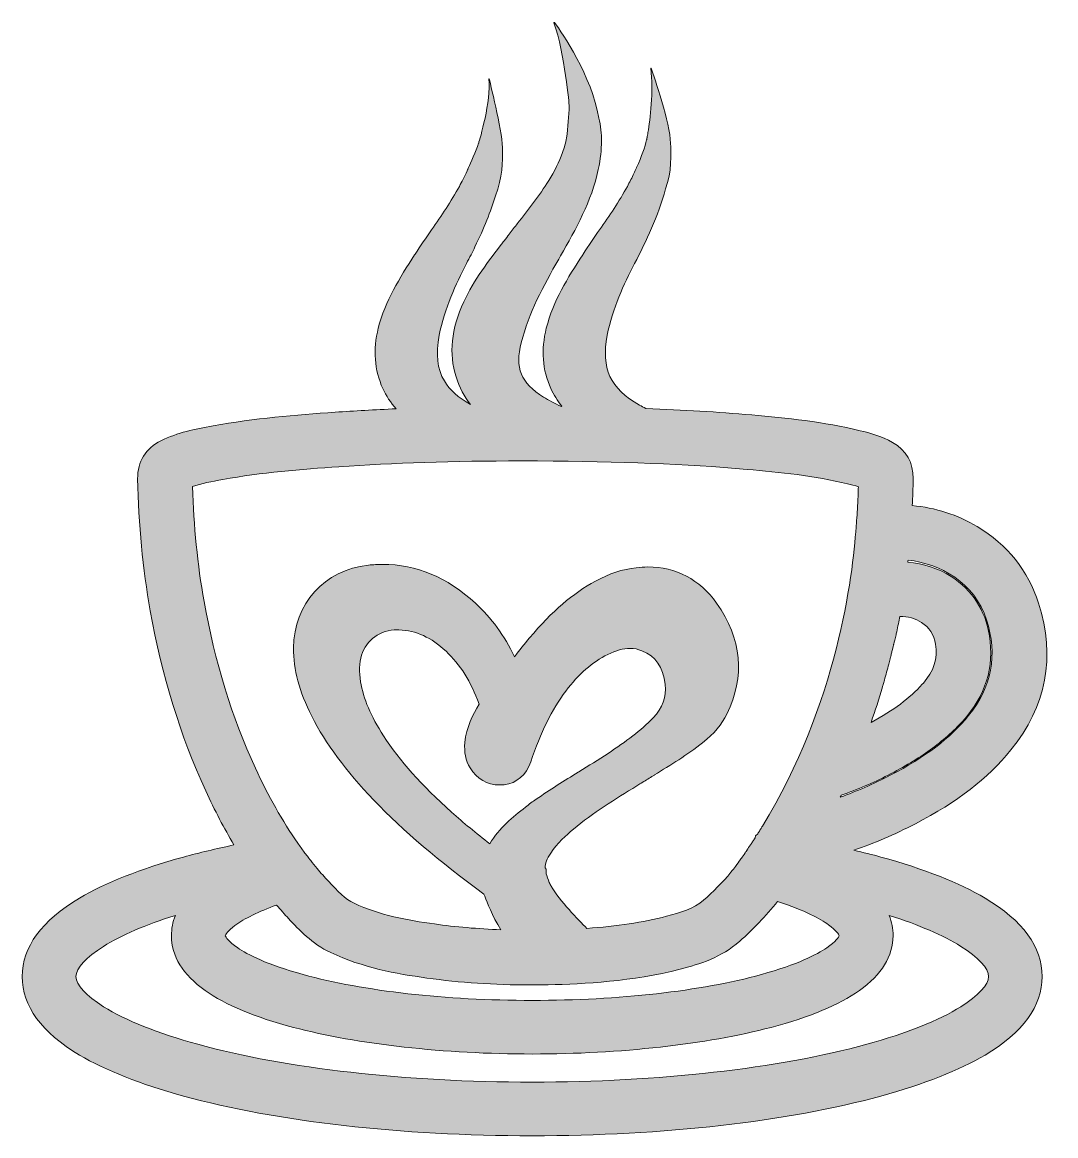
# Model space of a CAD drawing. Extents: x 59 to 1073, y -696 to 46.
# Drawn here: x 210.6 to 553.4, y -693.3 to -323.8 of the extents above; entities that cross this region are included whole.
import ezdxf

# ---------------------------------------------------------------- set-up
doc = ezdxf.new("R2010")
doc.units = 0
doc.header["$MEASUREMENT"] = 0
doc.layers.add('Layer 1', color=7, linetype='Continuous', lineweight=0)

msp = doc.modelspace()

# ---------------------------------------------------------------- hatches: boundary and pattern name
at = {"layer": 'Layer 1', "true_color": 0xd7bc98, "transparency": 33554687}
h = msp.add_hatch(color=9, dxfattribs=at)
h.dxf.hatch_style = 2
edge = h.paths.add_edge_path()
edge.add_spline(control_points=[(521.98, -650.45), (514.71, -655), (503.92, -659.3), (490.76, -662.91), (461.22, -671), (421.81, -675.46), (379.77, -675.46), (337.73, -675.46), (298.31, -671), (268.77, -662.91), (255.62, -659.3), (244.83, -655), (237.56, -650.45), (231.81, -646.85), (228.38, -643.1), (228.38, -640.43), (228.38, -637.76), (231.81, -634.02), (237.56, -630.42), (243.38, -626.77), (251.56, -623.25), (261.37, -620.14), (260.5, -622.31), (260.06, -624.56), (260.06, -626.88), (260.06, -633.67), (263.82, -639.79), (271.24, -645.06), (277.98, -649.85), (287.83, -653.97), (300.53, -657.32), (321.85, -662.92), (350.73, -666.14), (379.77, -666.14), (408.81, -666.14), (437.69, -662.92), (459.01, -657.32), (471.71, -653.97), (481.57, -649.85), (488.3, -645.06), (495.72, -639.79), (499.49, -633.67), (499.49, -626.88), (499.49, -624.56), (499.04, -622.31), (498.17, -620.14), (507.98, -623.25), (516.16, -626.78), (521.98, -630.42), (527.73, -634.02), (531.16, -637.76), (531.16, -640.43), (531.16, -643.11), (527.73, -646.85), (521.98, -650.45)], knot_values=[0, 0, 0, 0, 1, 1, 1, 2, 2, 2, 3, 3, 3, 4, 4, 4, 5, 5, 5, 6, 6, 6, 7, 7, 7, 8, 8, 8, 9, 9, 9, 10, 10, 10, 11, 11, 11, 12, 12, 12, 13, 13, 13, 14, 14, 14, 15, 15, 15, 16, 16, 16, 17, 17, 17, 18, 18, 18, 18], degree=3, periodic=0)
edge = h.paths.add_edge_path()
edge.add_spline(control_points=[(281.14, -623.5), (284.26, -621.18), (289.02, -618.85), (294.96, -616.73), (296.27, -618.28), (297.6, -619.78), (298.93, -621.21), (302.35, -624.91), (306.62, -629.51), (312.93, -632.49), (323.57, -637.5), (334.54, -639.5), (344.8, -640.93), (355.75, -642.45), (367.26, -643.23), (379.01, -643.23), (380.98, -643.23), (383.03, -643.21), (385.08, -643.16), (397.05, -642.89), (412.85, -642.06), (428.79, -637.99), (435.43, -636.29), (442.42, -634.18), (448.61, -628.71), (453.05, -624.76), (457.27, -620.35), (461.16, -615.58), (470.34, -618.51), (475.38, -621.35), (478.02, -623.24), (480.68, -625.15), (481.45, -626.46), (481.64, -626.88), (481.44, -627.33), (480.59, -628.79), (477.49, -630.9), (474.22, -633.12), (467.79, -636.47), (455.78, -639.76), (435.6, -645.29), (408.61, -648.34), (379.77, -648.34), (350.93, -648.34), (323.94, -645.29), (303.76, -639.76), (291.74, -636.47), (285.32, -633.12), (282.05, -630.9), (278.93, -628.77), (278.09, -627.3), (277.89, -626.87), (278.06, -626.49), (278.74, -625.29), (281.14, -623.5)], knot_values=[0, 0, 0, 0, 1, 1, 1, 2, 2, 2, 3, 3, 3, 4, 4, 4, 5, 5, 5, 6, 6, 6, 7, 7, 7, 8, 8, 8, 9, 9, 9, 10, 10, 10, 11, 11, 11, 12, 12, 12, 13, 13, 13, 14, 14, 14, 15, 15, 15, 16, 16, 16, 17, 17, 17, 18, 18, 18, 18], degree=3, periodic=0)
edge = h.paths.add_edge_path()
edge.add_spline(control_points=[(359.17, -571.19), (361.35, -574.85), (364.82, -576.87), (368.92, -576.87), (369.43, -576.87), (369.93, -576.84), (370.44, -576.78), (374.65, -576.28), (377.78, -573.58), (379.26, -569.17), (382.52, -559.43), (386.23, -551.97), (390.93, -545.7), (395.14, -540.09), (399.69, -536.12), (404.84, -533.57), (407.62, -532.2), (410.03, -531.54), (412.22, -531.54), (413.57, -531.54), (414.85, -531.79), (416.13, -532.31), (420.76, -534.18), (423.21, -537.75), (423.85, -543.52), (424.3, -547.59), (422.96, -551.3), (419.87, -554.56), (415.76, -558.89), (410.91, -562.42), (404.91, -566.37), (401.72, -568.46), (398.41, -570.51), (395.2, -572.5), (395.2, -572.5), (395.02, -572.61), (395.02, -572.61), (390.41, -575.46), (385.65, -578.41), (381.08, -581.61), (380, -582.36), (378.73, -583.25), (377.49, -584.23), (373.4, -587.46), (368.82, -591.08), (365.7, -596.38), (361.12, -592.86), (356.96, -589.41), (353.03, -585.89), (342.99, -576.91), (335.81, -568.85), (330.43, -560.53), (326.2, -554.01), (323.78, -548.3), (322.81, -542.59), (322.25, -539.31), (322.37, -536.43), (323.17, -533.79), (324.73, -528.68), (329.36, -525.38), (334.98, -525.38), (335.18, -525.38), (335.38, -525.38), (335.56, -525.39), (341.18, -525.6), (346.28, -527.92), (351.16, -532.48), (355.83, -536.85), (359.43, -542.59), (362.14, -550.02), (360.02, -553.51), (357.91, -557.71), (357.42, -562.76), (357.12, -565.96), (357.69, -568.72), (359.17, -571.19)], knot_values=[0, 0, 0, 0, 1, 1, 1, 2, 2, 2, 3, 3, 3, 4, 4, 4, 5, 5, 5, 6, 6, 6, 7, 7, 7, 8, 8, 8, 9, 9, 9, 10, 10, 10, 11, 11, 11, 12, 12, 12, 13, 13, 13, 14, 14, 14, 15, 15, 15, 16, 16, 16, 17, 17, 17, 18, 18, 18, 19, 19, 19, 20, 20, 20, 21, 21, 21, 22, 22, 22, 23, 23, 23, 24, 24, 24, 25, 25, 25, 25], degree=3, periodic=0)
edge = h.paths.add_edge_path()
edge.add_spline(control_points=[(270.89, -515.93), (268.72, -503.72), (267.42, -490.93), (267.05, -477.88), (270.05, -476.82), (273.41, -476.17), (277.11, -475.5), (289.91, -473.2), (303.17, -472.14), (315.65, -471.26), (333.41, -469.99), (353.72, -469.34), (376.01, -469.34), (377.82, -469.34), (379.63, -469.34), (381.46, -469.35), (409.65, -469.53), (430.46, -470.36), (451.03, -472.13), (461.9, -473.07), (473.46, -474.3), (484.37, -476.92), (485.56, -477.21), (486.8, -477.51), (487.96, -477.91), (487.91, -479.71), (487.84, -481.46), (487.76, -483.23), (487.62, -486.09), (487.45, -488.59), (487.25, -490.85), (487.25, -490.85), (487.24, -490.97), (487.24, -490.97), (487.23, -491.06), (487.22, -491.16), (487.21, -491.28), (486.13, -507.61), (480.93, -549.95), (456.13, -590.56), (456.13, -590.56), (455.97, -590.74), (455.97, -590.74), (455.97, -590.74), (455.71, -591.23), (455.71, -591.23), (455.71, -591.23), (455.67, -591.29), (455.67, -591.29), (455.67, -591.29), (455.58, -591.45), (455.58, -591.45), (455.58, -591.45), (455.51, -591.56), (455.51, -591.56), (455.51, -591.56), (455.4, -591.73), (455.4, -591.73), (455.33, -591.84), (455.25, -591.98), (455.14, -592.15), (455.14, -592.15), (454.74, -592.77), (454.56, -593.06), (454.56, -593.06), (453.88, -593.79), (453.88, -593.79), (453.88, -593.79), (453.68, -594.44), (453.68, -594.44), (453.43, -594.84), (453.2, -595.2), (452.96, -595.56), (452.96, -595.56), (452.87, -595.7), (452.87, -595.7), (452.85, -595.72), (452.84, -595.75), (452.82, -595.77), (452.82, -595.77), (452.66, -596.02), (452.66, -596.02), (452.66, -596.02), (452.28, -596.58), (452.19, -596.72), (452.19, -596.72), (451.57, -597.65), (451.57, -597.65), (451.57, -597.65), (451.32, -598.03), (451.32, -598.03), (451.32, -598.03), (451.27, -598.08), (451.27, -598.08), (451.27, -598.08), (451.11, -598.33), (451.11, -598.33), (451.06, -598.41), (451, -598.49), (450.94, -598.58), (450.94, -598.58), (450.72, -598.91), (450.72, -598.91), (450.72, -598.91), (450.68, -598.98), (450.68, -598.98), (450.27, -599.57), (449.84, -600.19), (449.39, -600.83), (449.23, -601.06), (449.07, -601.29), (448.89, -601.53), (448.89, -601.53), (448.87, -601.57), (448.87, -601.57), (448.34, -602.33), (447.78, -603.11), (447.19, -603.89), (446.77, -604.47), (446.29, -605.09), (445.7, -605.84), (442.83, -609.21), (439.76, -612.33), (436.58, -615.14), (433.45, -617.93), (428.8, -619.29), (424.31, -620.44), (416.48, -622.44), (407.83, -623.76), (397.9, -624.46), (394.96, -621.57), (389.02, -615.45), (386.01, -610.39), (386.01, -610.39), (385.91, -610.23), (385.91, -610.23), (385.91, -610.23), (385.89, -610.19), (385.89, -610.19), (385.85, -610.13), (385.82, -610.07), (385.78, -610.01), (385.78, -610.01), (385.71, -609.88), (385.71, -609.88), (385.63, -609.71), (385.53, -609.5), (385.43, -609.26), (385, -608.23), (384.61, -607), (384.42, -606.33), (384.42, -606.33), (384.42, -604.75), (384.42, -604.75), (384.42, -604.75), (384.06, -604.41), (384.06, -604.41), (384.05, -602.94), (384.64, -601.34), (385.89, -599.45), (388.04, -596.2), (391.05, -593.51), (393.43, -591.53), (399.88, -586.16), (407.28, -581.59), (414.43, -577.17), (414.43, -577.17), (414.47, -577.14), (414.47, -577.14), (414.93, -576.85), (415.4, -576.56), (415.87, -576.28), (415.87, -576.28), (416.79, -575.71), (416.79, -575.71), (417.94, -574.99), (419.14, -574.26), (420.28, -573.56), (420.28, -573.56), (420.34, -573.52), (420.34, -573.52), (425.67, -570.26), (431.17, -566.88), (436.3, -562.83), (440.11, -559.82), (442.66, -556.8), (444.35, -553.32), (450.44, -540.74), (449.29, -528.38), (440.94, -516.57), (435.37, -508.69), (427.48, -504.53), (418.12, -504.53), (416.85, -504.53), (415.54, -504.61), (414.24, -504.76), (409.75, -505.28), (405.34, -506.74), (400.77, -509.22), (393.19, -513.32), (386.42, -519.14), (378.84, -528.08), (377.18, -530.03), (375.54, -532.09), (373.88, -534.33), (370.52, -527.29), (366.26, -521.46), (360.92, -516.58), (351.44, -507.89), (341.37, -503.67), (330.14, -503.67), (328.57, -503.67), (326.97, -503.76), (325.39, -503.93), (310.85, -505.49), (300.64, -516.77), (300.57, -531.36), (300.53, -538.64), (302.45, -545.85), (306.62, -554.05), (311.27, -563.21), (317.81, -572.06), (327.21, -581.88), (337.14, -592.25), (348.75, -602.16), (363.74, -613.05), (363.86, -613.38), (363.99, -613.72), (364.13, -614.04), (364.69, -615.62), (366.46, -620.25), (369.35, -624.92), (361.81, -624.62), (354.41, -623.97), (347.3, -622.99), (338.44, -621.76), (329.08, -620.07), (320.66, -616.1), (317.74, -614.72), (315.19, -612.11), (312.17, -608.84), (310.9, -607.48), (309.63, -606.03), (308.38, -604.53), (307.69, -603.72), (306.98, -602.84), (306.26, -601.91), (305.49, -600.95), (304.79, -600.04), (304.11, -599.12), (303.44, -598.22), (302.72, -597.23), (301.97, -596.16), (296.85, -588.84), (292.25, -580.68), (287.9, -571.24), (280.13, -554.36), (274.41, -535.75), (270.89, -515.93)], knot_values=[0, 0, 0, 0, 1, 1, 1, 2, 2, 2, 3, 3, 3, 4, 4, 4, 5, 5, 5, 6, 6, 6, 7, 7, 7, 8, 8, 8, 9, 9, 9, 10, 10, 10, 11, 11, 11, 12, 12, 12, 13, 13, 13, 14, 14, 14, 15, 15, 15, 16, 16, 16, 17, 17, 17, 18, 18, 18, 19, 19, 19, 20, 20, 20, 21, 21, 21, 22, 22, 22, 23, 23, 23, 24, 24, 24, 25, 25, 25, 26, 26, 26, 27, 27, 27, 28, 28, 28, 29, 29, 29, 30, 30, 30, 31, 31, 31, 32, 32, 32, 33, 33, 33, 34, 34, 34, 35, 35, 35, 36, 36, 36, 37, 37, 37, 38, 38, 38, 39, 39, 39, 40, 40, 40, 41, 41, 41, 42, 42, 42, 43, 43, 43, 44, 44, 44, 45, 45, 45, 46, 46, 46, 47, 47, 47, 48, 48, 48, 49, 49, 49, 50, 50, 50, 51, 51, 51, 52, 52, 52, 53, 53, 53, 54, 54, 54, 55, 55, 55, 56, 56, 56, 57, 57, 57, 58, 58, 58, 59, 59, 59, 60, 60, 60, 61, 61, 61, 62, 62, 62, 63, 63, 63, 64, 64, 64, 65, 65, 65, 66, 66, 66, 67, 67, 67, 68, 68, 68, 69, 69, 69, 70, 70, 70, 71, 71, 71, 72, 72, 72, 73, 73, 73, 74, 74, 74, 75, 75, 75, 76, 76, 76, 77, 77, 77, 78, 78, 78, 79, 79, 79, 80, 80, 80, 81, 81, 81, 82, 82, 82, 83, 83, 83, 84, 84, 84, 85, 85, 85, 86, 86, 86, 86], degree=3, periodic=0)
edge = h.paths.add_edge_path()
edge.add_spline(control_points=[(497.84, -573.6), (503.19, -570.87), (507.74, -568.13), (511.77, -565.22), (515.89, -562.24), (519.42, -559.11), (522.58, -555.67), (530.14, -547.38), (533.12, -537.84), (531.44, -527.34), (530.1, -518.93), (525.7, -512.13), (518.71, -507.65), (514.54, -505), (509.51, -503.33), (504.39, -502.89), (504.41, -502.68), (504.44, -502.47), (504.46, -502.26), (514.89, -503.35), (526.59, -509.72), (530.51, -522.05), (534.22, -533.67), (532.2, -544.36), (524.52, -553.83), (518.44, -561.32), (510.2, -567.61), (498.57, -573.63), (492.8, -576.61), (487.34, -579.01), (481.98, -580.89), (482.08, -580.69), (482.17, -580.48), (482.27, -580.28), (487.69, -578.37), (492.79, -576.19), (497.84, -573.6)], knot_values=[0, 0, 0, 0, 1, 1, 1, 2, 2, 2, 3, 3, 3, 4, 4, 4, 5, 5, 5, 6, 6, 6, 7, 7, 7, 8, 8, 8, 9, 9, 9, 10, 10, 10, 11, 11, 11, 12, 12, 12, 12], degree=3, periodic=0)
edge = h.paths.add_edge_path()
edge.add_spline(control_points=[(495.98, -544.32), (495.98, -544.32), (496.02, -544.24), (496.02, -544.24), (496.02, -544.24), (496.11, -543.89), (496.11, -543.89), (496.11, -543.89), (496.19, -543.6), (496.19, -543.6), (496.19, -543.6), (496.2, -543.56), (496.2, -543.56), (496.34, -543.07), (496.48, -542.59), (496.61, -542.11), (497.1, -540.39), (497.59, -538.59), (498.06, -536.76), (498.22, -536.17), (498.37, -535.57), (498.51, -534.99), (498.51, -534.99), (498.6, -534.65), (498.63, -534.52), (498.63, -534.52), (498.73, -534.1), (498.73, -534.1), (498.84, -533.67), (498.95, -533.24), (499.05, -532.82), (499.09, -532.65), (499.13, -532.48), (499.18, -532.28), (499.18, -532.28), (499.48, -531.01), (499.48, -531.01), (499.48, -531.01), (499.65, -530.31), (499.65, -530.31), (499.65, -530.31), (499.65, -530.29), (499.65, -530.29), (499.65, -530.29), (499.72, -530.16), (499.72, -530.16), (499.72, -530.16), (499.84, -529.49), (499.84, -529.49), (499.99, -528.92), (500.55, -526.75), (500.55, -526.75), (500.55, -526.75), (500.7, -526.04), (500.7, -526.04), (501.09, -524.2), (501.42, -522.51), (501.7, -520.91), (504.38, -520.93), (506.94, -521.64), (508.94, -522.92), (511.46, -524.53), (513.05, -527.04), (513.56, -530.19), (514.31, -534.91), (512.99, -539.13), (509.53, -543.08), (509.53, -543.08), (509.18, -543.45), (509.18, -543.45), (504.95, -548.1), (499.64, -552.06), (492.2, -556.1), (493.56, -552.22), (494.82, -548.27), (495.98, -544.32)], knot_values=[0, 0, 0, 0, 1, 1, 1, 2, 2, 2, 3, 3, 3, 4, 4, 4, 5, 5, 5, 6, 6, 6, 7, 7, 7, 8, 8, 8, 9, 9, 9, 10, 10, 10, 11, 11, 11, 12, 12, 12, 13, 13, 13, 14, 14, 14, 15, 15, 15, 16, 16, 16, 17, 17, 17, 18, 18, 18, 19, 19, 19, 20, 20, 20, 21, 21, 21, 22, 22, 22, 23, 23, 23, 24, 24, 24, 25, 25, 25, 25], degree=3, periodic=0)
edge = h.paths.add_edge_path()
edge.add_spline(control_points=[(529.98, -614.4), (521.37, -609.29), (509.75, -604.71), (495.46, -600.79), (492.58, -600), (489.57, -599.24), (486.47, -598.5), (493.12, -596.26), (499.86, -593.36), (506.9, -589.72), (520.81, -582.52), (530.88, -574.74), (538.59, -565.24), (550.35, -550.75), (553.44, -534.36), (547.78, -516.55), (544.39, -505.9), (537.35, -497.11), (527.4, -491.15), (520.85, -487.23), (513.43, -484.83), (505.86, -484.16), (505.99, -481.41), (506.09, -478.44), (506.15, -475.14), (506.25, -470), (503.83, -465.76), (499.32, -463.2), (495.57, -461.07), (491.82, -460.08), (488.6, -459.31), (476.43, -456.39), (464.1, -455.07), (452.59, -454.09), (441.25, -453.11), (429.78, -452.41), (417.53, -451.95), (417.47, -451.92), (417.43, -451.9), (417.42, -451.9), (416.74, -451.54), (416.03, -451.17), (415.38, -450.81), (405.63, -445.37), (402.53, -438.66), (404.66, -427.66), (406.37, -418.77), (410.19, -410.65), (413.69, -403.88), (417.57, -396.38), (421.51, -388.19), (424.02, -379.1), (426.06, -373.54), (425.9, -367.15), (425.64, -363.93), (425.64, -363.93), (425.64, -363.91), (425.64, -363.91), (425.63, -357.29), (420.26, -342.01), (419.19, -339.02), (419.17, -338.96), (419.07, -338.98), (419.08, -339.05), (420.09, -346.73), (418.87, -356.01), (418.16, -360.36), (418.05, -361.02), (417.95, -361.57), (417.88, -361.98), (417.88, -361.98), (417.88, -361.98), (417.88, -361.98), (417.87, -362.05), (417.86, -362.12), (417.84, -362.18), (417.83, -362.29), (417.81, -362.39), (417.78, -362.5), (417.78, -362.54), (417.77, -362.58), (417.76, -362.62), (417.76, -362.64), (417.75, -362.66), (417.75, -362.69), (417.74, -362.7), (417.74, -362.72), (417.73, -362.74), (417.73, -362.76), (417.73, -362.78), (417.72, -362.8), (417.72, -362.81), (417.72, -362.82), (417.72, -362.83), (417.23, -365.06), (416.07, -368.26), (414.4, -371.99), (414.4, -371.99), (414.35, -372.12), (414.35, -372.12), (413.84, -373.28), (413.24, -374.56), (412.5, -376.01), (412.5, -376.01), (412.4, -376.2), (412.4, -376.2), (412.05, -376.88), (411.69, -377.57), (411.33, -378.24), (408.66, -383.23), (405.34, -388.02), (402.12, -392.65), (400.41, -395.11), (398.47, -397.89), (396.65, -400.73), (396.65, -400.73), (396.51, -400.95), (396.51, -400.95), (391.5, -408.73), (386.76, -416.08), (384.43, -425.32), (382.65, -432.34), (383.17, -439.24), (385.93, -445.29), (386.89, -447.4), (388.11, -449.36), (389.57, -451.16), (389.51, -451.24), (389.52, -451.22), (389.46, -451.3), (387.09, -450.22), (385.19, -449.21), (383.5, -448.15), (375.96, -443.41), (373.96, -438.52), (376.1, -430.1), (378.61, -420.25), (383.42, -411.37), (388.54, -402.38), (388.54, -402.38), (389.16, -401.29), (389.16, -401.29), (394.22, -392.42), (399.45, -383.26), (401.69, -372.63), (402.41, -369.19), (402.74, -366.1), (402.71, -363.17), (402.83, -360.91), (402.45, -358.17), (401.89, -355.55), (399.53, -341.71), (389.66, -327.33), (387.2, -323.9), (387.11, -323.78), (386.92, -323.88), (386.97, -324.02), (390.57, -333.98), (392.03, -351.5), (392.03, -351.5), (391.97, -354.65), (391.6, -358.79), (391.16, -362.17), (390.89, -363.71), (390.45, -365.33), (389.85, -366.99), (388.72, -370.12), (387.17, -373.27), (385.24, -376.33), (382.1, -381.29), (378.39, -386.05), (374.8, -390.66), (374.8, -390.66), (374.5, -391.04), (374.5, -391.04), (373.6, -392.2), (372.66, -393.41), (371.75, -394.59), (371.75, -394.59), (371.69, -394.66), (371.69, -394.66), (371.15, -395.37), (370.6, -396.08), (370.05, -396.79), (370.05, -396.79), (369.99, -396.87), (369.99, -396.87), (365.3, -402.94), (360.45, -409.21), (357.07, -416.55), (352.91, -425.6), (352.07, -433.74), (354.49, -441.44), (355.61, -444.98), (357.2, -448.02), (359.32, -450.63), (355.23, -448.31), (352.38, -445.74), (350.61, -442.79), (348.26, -438.87), (347.7, -433.92), (348.91, -427.66), (350.63, -418.77), (354.44, -410.65), (357.94, -403.88), (359.04, -401.76), (359.94, -399.98), (360.76, -398.29), (363.81, -392.01), (365.99, -386.65), (367.59, -381.43), (369.79, -375.29), (370.04, -369.66), (369.92, -366.38), (369.92, -366.37), (369.92, -366.37), (369.92, -366.37), (370.09, -361.49), (366.24, -345.58), (365.49, -342.55), (365.48, -342.51), (365.42, -342.52), (365.42, -342.56), (366.13, -349.94), (362.33, -362.76), (362, -363.83), (362, -363.85), (361.99, -363.86), (361.99, -363.88), (361.98, -363.9), (361.98, -363.91), (361.98, -363.91), (361.1, -366.52), (359.26, -370.66), (358.67, -371.98), (358.67, -371.98), (358.42, -372.54), (358.42, -372.54), (358.38, -372.62), (358.35, -372.69), (358.32, -372.77), (358.32, -372.77), (358.16, -373.12), (358.16, -373.12), (357.31, -374.97), (356.38, -376.75), (355.58, -378.24), (352.92, -383.23), (349.59, -388.02), (346.37, -392.66), (344.56, -395.26), (342.69, -397.95), (340.9, -400.72), (340.9, -400.72), (340.75, -400.97), (340.75, -400.97), (335.74, -408.75), (331.01, -416.09), (328.68, -425.32), (326.91, -432.34), (327.43, -439.25), (330.19, -445.29), (331.31, -447.76), (332.78, -450.02), (334.57, -452.05), (327.53, -452.35), (320.75, -452.73), (314.36, -453.18), (301.37, -454.11), (287.54, -455.23), (273.91, -457.67), (267.77, -458.78), (262.22, -459.92), (256.59, -462.64), (251.58, -465.04), (248.76, -469.63), (248.86, -475.24), (249.14, -490.33), (250.55, -505.09), (253.05, -519.11), (256.85, -540.47), (263.04, -560.56), (271.44, -578.82), (274.44, -585.34), (277.53, -591.24), (280.82, -596.77), (274.95, -598), (269.32, -599.35), (264.08, -600.79), (249.78, -604.71), (238.17, -609.29), (229.55, -614.4), (216.96, -621.87), (210.58, -630.63), (210.58, -640.43), (210.58, -650.24), (216.96, -659), (229.55, -666.47), (238.18, -671.58), (249.8, -676.16), (264.08, -680.08), (295.1, -688.58), (336.19, -693.26), (379.77, -693.26), (423.35, -693.26), (464.44, -688.58), (495.47, -680.08), (509.74, -676.16), (521.36, -671.59), (529.98, -666.47), (542.58, -659), (548.96, -650.24), (548.96, -640.43), (548.96, -630.63), (542.58, -621.87), (529.98, -614.4)], knot_values=[0, 0, 0, 0, 1, 1, 1, 2, 2, 2, 3, 3, 3, 4, 4, 4, 5, 5, 5, 6, 6, 6, 7, 7, 7, 8, 8, 8, 9, 9, 9, 10, 10, 10, 11, 11, 11, 12, 12, 12, 13, 13, 13, 14, 14, 14, 15, 15, 15, 16, 16, 16, 17, 17, 17, 18, 18, 18, 19, 19, 19, 20, 20, 20, 21, 21, 21, 22, 22, 22, 23, 23, 23, 24, 24, 24, 25, 25, 25, 26, 26, 26, 27, 27, 27, 28, 28, 28, 29, 29, 29, 30, 30, 30, 31, 31, 31, 32, 32, 32, 33, 33, 33, 34, 34, 34, 35, 35, 35, 36, 36, 36, 37, 37, 37, 38, 38, 38, 39, 39, 39, 40, 40, 40, 41, 41, 41, 42, 42, 42, 43, 43, 43, 44, 44, 44, 45, 45, 45, 46, 46, 46, 47, 47, 47, 48, 48, 48, 49, 49, 49, 50, 50, 50, 51, 51, 51, 52, 52, 52, 53, 53, 53, 54, 54, 54, 55, 55, 55, 56, 56, 56, 57, 57, 57, 58, 58, 58, 59, 59, 59, 60, 60, 60, 61, 61, 61, 62, 62, 62, 63, 63, 63, 64, 64, 64, 65, 65, 65, 66, 66, 66, 67, 67, 67, 68, 68, 68, 69, 69, 69, 70, 70, 70, 71, 71, 71, 72, 72, 72, 73, 73, 73, 74, 74, 74, 75, 75, 75, 76, 76, 76, 77, 77, 77, 78, 78, 78, 79, 79, 79, 80, 80, 80, 81, 81, 81, 82, 82, 82, 83, 83, 83, 84, 84, 84, 85, 85, 85, 86, 86, 86, 87, 87, 87, 88, 88, 88, 89, 89, 89, 90, 90, 90, 91, 91, 91, 92, 92, 92, 93, 93, 93, 94, 94, 94, 95, 95, 95, 96, 96, 96, 97, 97, 97, 98, 98, 98, 99, 99, 99, 100, 100, 100, 101, 101, 101, 102, 102, 102, 103, 103, 103, 104, 104, 104, 105, 105, 105, 105], degree=3, periodic=0)

# ---------------------------------------------------------------- linework, layer by layer
at = {"layer": 'Layer 1'}
for points, knots in [([(529.98, -614.4), (521.37, -609.29), (509.75, -604.71), (495.46, -600.79), (492.58, -600), (489.57, -599.24), (486.47, -598.5), (493.12, -596.26), (499.86, -593.36), (506.9, -589.72), (520.81, -582.52), (530.88, -574.74), (538.59, -565.24), (550.35, -550.75), (553.44, -534.36), (547.78, -516.55), (544.39, -505.9), (537.35, -497.11), (527.4, -491.15), (520.85, -487.23), (513.43, -484.83), (505.86, -484.16), (505.99, -481.41), (506.09, -478.44), (506.15, -475.14), (506.25, -470), (503.83, -465.76), (499.32, -463.2), (495.57, -461.07), (491.82, -460.08), (488.6, -459.31), (476.43, -456.39), (464.1, -455.07), (452.59, -454.09), (441.25, -453.11), (429.78, -452.41), (417.53, -451.95), (417.47, -451.92), (417.43, -451.9), (417.42, -451.9), (416.74, -451.54), (416.03, -451.17), (415.38, -450.81), (405.63, -445.37), (402.53, -438.66), (404.66, -427.66), (406.37, -418.77), (410.19, -410.65), (413.69, -403.88), (417.57, -396.38), (421.51, -388.19), (424.02, -379.1), (426.06, -373.54), (425.9, -367.15), (425.64, -363.93), (425.64, -363.93), (425.64, -363.91), (425.64, -363.91), (425.63, -357.29), (420.26, -342.01), (419.19, -339.02), (419.17, -338.96), (419.07, -338.98), (419.08, -339.05), (420.09, -346.73), (418.87, -356.01), (418.16, -360.36), (418.05, -361.02), (417.95, -361.57), (417.88, -361.98), (417.88, -361.98), (417.88, -361.98), (417.88, -361.98), (417.87, -362.05), (417.86, -362.12), (417.84, -362.18), (417.83, -362.29), (417.81, -362.39), (417.78, -362.5), (417.78, -362.54), (417.77, -362.58), (417.76, -362.62), (417.76, -362.64), (417.75, -362.66), (417.75, -362.69), (417.74, -362.7), (417.74, -362.72), (417.73, -362.74), (417.73, -362.76), (417.73, -362.78), (417.72, -362.8), (417.72, -362.81), (417.72, -362.82), (417.72, -362.83), (417.23, -365.06), (416.07, -368.26), (414.4, -371.99), (414.4, -371.99), (414.35, -372.12), (414.35, -372.12), (413.84, -373.28), (413.24, -374.56), (412.5, -376.01), (412.5, -376.01), (412.4, -376.2), (412.4, -376.2), (412.05, -376.88), (411.69, -377.57), (411.33, -378.24), (408.66, -383.23), (405.34, -388.02), (402.12, -392.65), (400.41, -395.11), (398.47, -397.89), (396.65, -400.73), (396.65, -400.73), (396.51, -400.95), (396.51, -400.95), (391.5, -408.73), (386.76, -416.08), (384.43, -425.32), (382.65, -432.34), (383.17, -439.24), (385.93, -445.29), (386.89, -447.4), (388.11, -449.36), (389.57, -451.16), (389.51, -451.24), (389.52, -451.22), (389.46, -451.3), (387.09, -450.22), (385.19, -449.21), (383.5, -448.15), (375.96, -443.41), (373.96, -438.52), (376.1, -430.1), (378.61, -420.25), (383.42, -411.37), (388.54, -402.38), (388.54, -402.38), (389.16, -401.29), (389.16, -401.29), (394.22, -392.42), (399.45, -383.26), (401.69, -372.63), (402.41, -369.19), (402.74, -366.1), (402.71, -363.17), (402.83, -360.91), (402.45, -358.17), (401.89, -355.55), (399.53, -341.71), (389.66, -327.33), (387.2, -323.9), (387.11, -323.78), (386.92, -323.88), (386.97, -324.02), (390.57, -333.98), (392.03, -351.5), (392.03, -351.5), (391.97, -354.65), (391.6, -358.79), (391.16, -362.17), (390.89, -363.71), (390.45, -365.33), (389.85, -366.99), (388.72, -370.12), (387.17, -373.27), (385.24, -376.33), (382.1, -381.29), (378.39, -386.05), (374.8, -390.66), (374.8, -390.66), (374.5, -391.04), (374.5, -391.04), (373.6, -392.2), (372.66, -393.41), (371.75, -394.59), (371.75, -394.59), (371.69, -394.66), (371.69, -394.66), (371.15, -395.37), (370.6, -396.08), (370.05, -396.79), (370.05, -396.79), (369.99, -396.87), (369.99, -396.87), (365.3, -402.94), (360.45, -409.21), (357.07, -416.55), (352.91, -425.6), (352.07, -433.74), (354.49, -441.44), (355.61, -444.98), (357.2, -448.02), (359.32, -450.63), (355.23, -448.31), (352.38, -445.74), (350.61, -442.79), (348.26, -438.87), (347.7, -433.92), (348.91, -427.66), (350.63, -418.77), (354.44, -410.65), (357.94, -403.88), (359.04, -401.76), (359.94, -399.98), (360.76, -398.29), (363.81, -392.01), (365.99, -386.65), (367.59, -381.43), (369.79, -375.29), (370.04, -369.66), (369.92, -366.38), (369.92, -366.37), (369.92, -366.37), (369.92, -366.37), (370.09, -361.49), (366.24, -345.58), (365.49, -342.55), (365.48, -342.51), (365.42, -342.52), (365.42, -342.56), (366.13, -349.94), (362.33, -362.76), (362, -363.83), (362, -363.85), (361.99, -363.86), (361.99, -363.88), (361.98, -363.9), (361.98, -363.91), (361.98, -363.91), (361.1, -366.52), (359.26, -370.66), (358.67, -371.98), (358.67, -371.98), (358.42, -372.54), (358.42, -372.54), (358.38, -372.62), (358.35, -372.69), (358.32, -372.77), (358.32, -372.77), (358.16, -373.12), (358.16, -373.12), (357.31, -374.97), (356.38, -376.75), (355.58, -378.24), (352.92, -383.23), (349.59, -388.02), (346.37, -392.66), (344.56, -395.26), (342.69, -397.95), (340.9, -400.72), (340.9, -400.72), (340.75, -400.97), (340.75, -400.97), (335.74, -408.75), (331.01, -416.09), (328.68, -425.32), (326.91, -432.34), (327.43, -439.25), (330.19, -445.29), (331.31, -447.76), (332.78, -450.02), (334.57, -452.05), (327.53, -452.35), (320.75, -452.73), (314.36, -453.18), (301.37, -454.11), (287.54, -455.23), (273.91, -457.67), (267.77, -458.78), (262.22, -459.92), (256.59, -462.64), (251.58, -465.04), (248.76, -469.63), (248.86, -475.24), (249.14, -490.33), (250.55, -505.09), (253.05, -519.11), (256.85, -540.47), (263.04, -560.56), (271.44, -578.82), (274.44, -585.34), (277.53, -591.24), (280.82, -596.77), (274.95, -598), (269.32, -599.35), (264.08, -600.79), (249.78, -604.71), (238.17, -609.29), (229.55, -614.4), (216.96, -621.87), (210.58, -630.63), (210.58, -640.43), (210.58, -650.24), (216.96, -659), (229.55, -666.47), (238.18, -671.58), (249.8, -676.16), (264.08, -680.08), (295.1, -688.58), (336.19, -693.26), (379.77, -693.26), (423.35, -693.26), (464.44, -688.58), (495.47, -680.08), (509.74, -676.16), (521.36, -671.59), (529.98, -666.47), (542.58, -659), (548.96, -650.24), (548.96, -640.43), (548.96, -630.63), (542.58, -621.87), (529.98, -614.4)], [0, 0, 0, 0, 1, 1, 1, 2, 2, 2, 3, 3, 3, 4, 4, 4, 5, 5, 5, 6, 6, 6, 7, 7, 7, 8, 8, 8, 9, 9, 9, 10, 10, 10, 11, 11, 11, 12, 12, 12, 13, 13, 13, 14, 14, 14, 15, 15, 15, 16, 16, 16, 17, 17, 17, 18, 18, 18, 19, 19, 19, 20, 20, 20, 21, 21, 21, 22, 22, 22, 23, 23, 23, 24, 24, 24, 25, 25, 25, 26, 26, 26, 27, 27, 27, 28, 28, 28, 29, 29, 29, 30, 30, 30, 31, 31, 31, 32, 32, 32, 33, 33, 33, 34, 34, 34, 35, 35, 35, 36, 36, 36, 37, 37, 37, 38, 38, 38, 39, 39, 39, 40, 40, 40, 41, 41, 41, 42, 42, 42, 43, 43, 43, 44, 44, 44, 45, 45, 45, 46, 46, 46, 47, 47, 47, 48, 48, 48, 49, 49, 49, 50, 50, 50, 51, 51, 51, 52, 52, 52, 53, 53, 53, 54, 54, 54, 55, 55, 55, 56, 56, 56, 57, 57, 57, 58, 58, 58, 59, 59, 59, 60, 60, 60, 61, 61, 61, 62, 62, 62, 63, 63, 63, 64, 64, 64, 65, 65, 65, 66, 66, 66, 67, 67, 67, 68, 68, 68, 69, 69, 69, 70, 70, 70, 71, 71, 71, 72, 72, 72, 73, 73, 73, 74, 74, 74, 75, 75, 75, 76, 76, 76, 77, 77, 77, 78, 78, 78, 79, 79, 79, 80, 80, 80, 81, 81, 81, 82, 82, 82, 83, 83, 83, 84, 84, 84, 85, 85, 85, 86, 86, 86, 87, 87, 87, 88, 88, 88, 89, 89, 89, 90, 90, 90, 91, 91, 91, 92, 92, 92, 93, 93, 93, 94, 94, 94, 95, 95, 95, 96, 96, 96, 97, 97, 97, 98, 98, 98, 99, 99, 99, 100, 100, 100, 101, 101, 101, 102, 102, 102, 103, 103, 103, 104, 104, 104, 105, 105, 105, 105]), ([(270.89, -515.93), (268.72, -503.72), (267.42, -490.93), (267.05, -477.88), (270.05, -476.82), (273.41, -476.17), (277.11, -475.5), (289.91, -473.2), (303.17, -472.14), (315.65, -471.26), (333.41, -469.99), (353.72, -469.34), (376.01, -469.34), (377.82, -469.34), (379.63, -469.34), (381.46, -469.35), (409.65, -469.53), (430.46, -470.36), (451.03, -472.13), (461.9, -473.07), (473.46, -474.3), (484.37, -476.92), (485.56, -477.21), (486.8, -477.51), (487.96, -477.91), (487.91, -479.71), (487.84, -481.46), (487.76, -483.23), (487.62, -486.09), (487.45, -488.59), (487.25, -490.85), (487.25, -490.85), (487.24, -490.97), (487.24, -490.97), (487.23, -491.06), (487.22, -491.16), (487.21, -491.28), (486.13, -507.61), (480.93, -549.95), (456.13, -590.56), (456.13, -590.56), (455.97, -590.74), (455.97, -590.74), (455.97, -590.74), (455.71, -591.23), (455.71, -591.23), (455.71, -591.23), (455.67, -591.29), (455.67, -591.29), (455.67, -591.29), (455.58, -591.45), (455.58, -591.45), (455.58, -591.45), (455.51, -591.56), (455.51, -591.56), (455.51, -591.56), (455.4, -591.73), (455.4, -591.73), (455.33, -591.84), (455.25, -591.98), (455.14, -592.15), (455.14, -592.15), (454.74, -592.77), (454.56, -593.06), (454.56, -593.06), (453.88, -593.79), (453.88, -593.79), (453.88, -593.79), (453.68, -594.44), (453.68, -594.44), (453.43, -594.84), (453.2, -595.2), (452.96, -595.56), (452.96, -595.56), (452.87, -595.7), (452.87, -595.7), (452.85, -595.72), (452.84, -595.75), (452.82, -595.77), (452.82, -595.77), (452.66, -596.02), (452.66, -596.02), (452.66, -596.02), (452.28, -596.58), (452.19, -596.72), (452.19, -596.72), (451.57, -597.65), (451.57, -597.65), (451.57, -597.65), (451.32, -598.03), (451.32, -598.03), (451.32, -598.03), (451.27, -598.08), (451.27, -598.08), (451.27, -598.08), (451.11, -598.33), (451.11, -598.33), (451.06, -598.41), (451, -598.49), (450.94, -598.58), (450.94, -598.58), (450.72, -598.91), (450.72, -598.91), (450.72, -598.91), (450.68, -598.98), (450.68, -598.98), (450.27, -599.57), (449.84, -600.19), (449.39, -600.83), (449.23, -601.06), (449.07, -601.29), (448.89, -601.53), (448.89, -601.53), (448.87, -601.57), (448.87, -601.57), (448.34, -602.33), (447.78, -603.11), (447.19, -603.89), (446.77, -604.47), (446.29, -605.09), (445.7, -605.84), (442.83, -609.21), (439.76, -612.33), (436.58, -615.14), (433.45, -617.93), (428.8, -619.29), (424.31, -620.44), (416.48, -622.44), (407.83, -623.76), (397.9, -624.46), (394.96, -621.57), (389.02, -615.45), (386.01, -610.39), (386.01, -610.39), (385.91, -610.23), (385.91, -610.23), (385.91, -610.23), (385.89, -610.19), (385.89, -610.19), (385.85, -610.13), (385.82, -610.07), (385.78, -610.01), (385.78, -610.01), (385.71, -609.88), (385.71, -609.88), (385.63, -609.71), (385.53, -609.5), (385.43, -609.26), (385, -608.23), (384.61, -607), (384.42, -606.33), (384.42, -606.33), (384.42, -604.75), (384.42, -604.75), (384.42, -604.75), (384.06, -604.41), (384.06, -604.41), (384.05, -602.94), (384.64, -601.34), (385.89, -599.45), (388.04, -596.2), (391.05, -593.51), (393.43, -591.53), (399.88, -586.16), (407.28, -581.59), (414.43, -577.17), (414.43, -577.17), (414.47, -577.14), (414.47, -577.14), (414.93, -576.85), (415.4, -576.56), (415.87, -576.28), (415.87, -576.28), (416.79, -575.71), (416.79, -575.71), (417.94, -574.99), (419.14, -574.26), (420.28, -573.56), (420.28, -573.56), (420.34, -573.52), (420.34, -573.52), (425.67, -570.26), (431.17, -566.88), (436.3, -562.83), (440.11, -559.82), (442.66, -556.8), (444.35, -553.32), (450.44, -540.74), (449.29, -528.38), (440.94, -516.57), (435.37, -508.69), (427.48, -504.53), (418.12, -504.53), (416.85, -504.53), (415.54, -504.61), (414.24, -504.76), (409.75, -505.28), (405.34, -506.74), (400.77, -509.22), (393.19, -513.32), (386.42, -519.14), (378.84, -528.08), (377.18, -530.03), (375.54, -532.09), (373.88, -534.33), (370.52, -527.29), (366.26, -521.46), (360.92, -516.58), (351.44, -507.89), (341.37, -503.67), (330.14, -503.67), (328.57, -503.67), (326.97, -503.76), (325.39, -503.93), (310.85, -505.49), (300.64, -516.77), (300.57, -531.36), (300.53, -538.64), (302.45, -545.85), (306.62, -554.05), (311.27, -563.21), (317.81, -572.06), (327.21, -581.88), (337.14, -592.25), (348.75, -602.16), (363.74, -613.05), (363.86, -613.38), (363.99, -613.72), (364.13, -614.04), (364.69, -615.62), (366.46, -620.25), (369.35, -624.92), (361.81, -624.62), (354.41, -623.97), (347.3, -622.99), (338.44, -621.76), (329.08, -620.07), (320.66, -616.1), (317.74, -614.72), (315.19, -612.11), (312.17, -608.84), (310.9, -607.48), (309.63, -606.03), (308.38, -604.53), (307.69, -603.72), (306.98, -602.84), (306.26, -601.91), (305.49, -600.95), (304.79, -600.04), (304.11, -599.12), (303.44, -598.22), (302.72, -597.23), (301.97, -596.16), (296.85, -588.84), (292.25, -580.68), (287.9, -571.24), (280.13, -554.36), (274.41, -535.75), (270.89, -515.93)], [0, 0, 0, 0, 1, 1, 1, 2, 2, 2, 3, 3, 3, 4, 4, 4, 5, 5, 5, 6, 6, 6, 7, 7, 7, 8, 8, 8, 9, 9, 9, 10, 10, 10, 11, 11, 11, 12, 12, 12, 13, 13, 13, 14, 14, 14, 15, 15, 15, 16, 16, 16, 17, 17, 17, 18, 18, 18, 19, 19, 19, 20, 20, 20, 21, 21, 21, 22, 22, 22, 23, 23, 23, 24, 24, 24, 25, 25, 25, 26, 26, 26, 27, 27, 27, 28, 28, 28, 29, 29, 29, 30, 30, 30, 31, 31, 31, 32, 32, 32, 33, 33, 33, 34, 34, 34, 35, 35, 35, 36, 36, 36, 37, 37, 37, 38, 38, 38, 39, 39, 39, 40, 40, 40, 41, 41, 41, 42, 42, 42, 43, 43, 43, 44, 44, 44, 45, 45, 45, 46, 46, 46, 47, 47, 47, 48, 48, 48, 49, 49, 49, 50, 50, 50, 51, 51, 51, 52, 52, 52, 53, 53, 53, 54, 54, 54, 55, 55, 55, 56, 56, 56, 57, 57, 57, 58, 58, 58, 59, 59, 59, 60, 60, 60, 61, 61, 61, 62, 62, 62, 63, 63, 63, 64, 64, 64, 65, 65, 65, 66, 66, 66, 67, 67, 67, 68, 68, 68, 69, 69, 69, 70, 70, 70, 71, 71, 71, 72, 72, 72, 73, 73, 73, 74, 74, 74, 75, 75, 75, 76, 76, 76, 77, 77, 77, 78, 78, 78, 79, 79, 79, 80, 80, 80, 81, 81, 81, 82, 82, 82, 83, 83, 83, 84, 84, 84, 85, 85, 85, 86, 86, 86, 86]), ([(497.84, -573.6), (503.19, -570.87), (507.74, -568.13), (511.77, -565.22), (515.89, -562.24), (519.42, -559.11), (522.58, -555.67), (530.14, -547.38), (533.12, -537.84), (531.44, -527.34), (530.1, -518.93), (525.7, -512.13), (518.71, -507.65), (514.54, -505), (509.51, -503.33), (504.39, -502.89), (504.41, -502.68), (504.44, -502.47), (504.46, -502.26), (514.89, -503.35), (526.59, -509.72), (530.51, -522.05), (534.22, -533.67), (532.2, -544.36), (524.52, -553.83), (518.44, -561.32), (510.2, -567.61), (498.57, -573.63), (492.8, -576.61), (487.34, -579.01), (481.98, -580.89), (482.08, -580.69), (482.17, -580.48), (482.27, -580.28), (487.69, -578.37), (492.79, -576.19), (497.84, -573.6)], [0, 0, 0, 0, 1, 1, 1, 2, 2, 2, 3, 3, 3, 4, 4, 4, 5, 5, 5, 6, 6, 6, 7, 7, 7, 8, 8, 8, 9, 9, 9, 10, 10, 10, 11, 11, 11, 12, 12, 12, 12]), ([(495.98, -544.32), (495.98, -544.32), (496.02, -544.24), (496.02, -544.24), (496.02, -544.24), (496.11, -543.89), (496.11, -543.89), (496.11, -543.89), (496.19, -543.6), (496.19, -543.6), (496.19, -543.6), (496.2, -543.56), (496.2, -543.56), (496.34, -543.07), (496.48, -542.59), (496.61, -542.11), (497.1, -540.39), (497.59, -538.59), (498.06, -536.76), (498.22, -536.17), (498.37, -535.57), (498.51, -534.99), (498.51, -534.99), (498.6, -534.65), (498.63, -534.52), (498.63, -534.52), (498.73, -534.1), (498.73, -534.1), (498.84, -533.67), (498.95, -533.24), (499.05, -532.82), (499.09, -532.65), (499.13, -532.48), (499.18, -532.28), (499.18, -532.28), (499.48, -531.01), (499.48, -531.01), (499.48, -531.01), (499.65, -530.31), (499.65, -530.31), (499.65, -530.31), (499.65, -530.29), (499.65, -530.29), (499.65, -530.29), (499.72, -530.16), (499.72, -530.16), (499.72, -530.16), (499.84, -529.49), (499.84, -529.49), (499.99, -528.92), (500.55, -526.75), (500.55, -526.75), (500.55, -526.75), (500.7, -526.04), (500.7, -526.04), (501.09, -524.2), (501.42, -522.51), (501.7, -520.91), (504.38, -520.93), (506.94, -521.64), (508.94, -522.92), (511.46, -524.53), (513.05, -527.04), (513.56, -530.19), (514.31, -534.91), (512.99, -539.13), (509.53, -543.08), (509.53, -543.08), (509.18, -543.45), (509.18, -543.45), (504.95, -548.1), (499.64, -552.06), (492.2, -556.1), (493.56, -552.22), (494.82, -548.27), (495.98, -544.32)], [0, 0, 0, 0, 1, 1, 1, 2, 2, 2, 3, 3, 3, 4, 4, 4, 5, 5, 5, 6, 6, 6, 7, 7, 7, 8, 8, 8, 9, 9, 9, 10, 10, 10, 11, 11, 11, 12, 12, 12, 13, 13, 13, 14, 14, 14, 15, 15, 15, 16, 16, 16, 17, 17, 17, 18, 18, 18, 19, 19, 19, 20, 20, 20, 21, 21, 21, 22, 22, 22, 23, 23, 23, 24, 24, 24, 25, 25, 25, 25]), ([(359.17, -571.19), (361.35, -574.85), (364.82, -576.87), (368.92, -576.87), (369.43, -576.87), (369.93, -576.84), (370.44, -576.78), (374.65, -576.28), (377.78, -573.58), (379.26, -569.17), (382.52, -559.43), (386.23, -551.97), (390.93, -545.7), (395.14, -540.09), (399.69, -536.12), (404.84, -533.57), (407.62, -532.2), (410.03, -531.54), (412.22, -531.54), (413.57, -531.54), (414.85, -531.79), (416.13, -532.31), (420.76, -534.18), (423.21, -537.75), (423.85, -543.52), (424.3, -547.59), (422.96, -551.3), (419.87, -554.56), (415.76, -558.89), (410.91, -562.42), (404.91, -566.37), (401.72, -568.46), (398.41, -570.51), (395.2, -572.5), (395.2, -572.5), (395.02, -572.61), (395.02, -572.61), (390.41, -575.46), (385.65, -578.41), (381.08, -581.61), (380, -582.36), (378.73, -583.25), (377.49, -584.23), (373.4, -587.46), (368.82, -591.08), (365.7, -596.38), (361.12, -592.86), (356.96, -589.41), (353.03, -585.89), (342.99, -576.91), (335.81, -568.85), (330.43, -560.53), (326.2, -554.01), (323.78, -548.3), (322.81, -542.59), (322.25, -539.31), (322.37, -536.43), (323.17, -533.79), (324.73, -528.68), (329.36, -525.38), (334.98, -525.38), (335.18, -525.38), (335.38, -525.38), (335.56, -525.39), (341.18, -525.6), (346.28, -527.92), (351.16, -532.48), (355.83, -536.85), (359.43, -542.59), (362.14, -550.02), (360.02, -553.51), (357.91, -557.71), (357.42, -562.76), (357.12, -565.96), (357.69, -568.72), (359.17, -571.19)], [0, 0, 0, 0, 1, 1, 1, 2, 2, 2, 3, 3, 3, 4, 4, 4, 5, 5, 5, 6, 6, 6, 7, 7, 7, 8, 8, 8, 9, 9, 9, 10, 10, 10, 11, 11, 11, 12, 12, 12, 13, 13, 13, 14, 14, 14, 15, 15, 15, 16, 16, 16, 17, 17, 17, 18, 18, 18, 19, 19, 19, 20, 20, 20, 21, 21, 21, 22, 22, 22, 23, 23, 23, 24, 24, 24, 25, 25, 25, 25]), ([(281.14, -623.5), (284.26, -621.18), (289.02, -618.85), (294.96, -616.73), (296.27, -618.28), (297.6, -619.78), (298.93, -621.21), (302.35, -624.91), (306.62, -629.51), (312.93, -632.49), (323.57, -637.5), (334.54, -639.5), (344.8, -640.93), (355.75, -642.45), (367.26, -643.23), (379.01, -643.23), (380.98, -643.23), (383.03, -643.21), (385.08, -643.16), (397.05, -642.89), (412.85, -642.06), (428.79, -637.99), (435.43, -636.29), (442.42, -634.18), (448.61, -628.71), (453.05, -624.76), (457.27, -620.35), (461.16, -615.58), (470.34, -618.51), (475.38, -621.35), (478.02, -623.24), (480.68, -625.15), (481.45, -626.46), (481.64, -626.88), (481.44, -627.33), (480.59, -628.79), (477.49, -630.9), (474.22, -633.12), (467.79, -636.47), (455.78, -639.76), (435.6, -645.29), (408.61, -648.34), (379.77, -648.34), (350.93, -648.34), (323.94, -645.29), (303.76, -639.76), (291.74, -636.47), (285.32, -633.12), (282.05, -630.9), (278.93, -628.77), (278.09, -627.3), (277.89, -626.87), (278.06, -626.49), (278.74, -625.29), (281.14, -623.5)], [0, 0, 0, 0, 1, 1, 1, 2, 2, 2, 3, 3, 3, 4, 4, 4, 5, 5, 5, 6, 6, 6, 7, 7, 7, 8, 8, 8, 9, 9, 9, 10, 10, 10, 11, 11, 11, 12, 12, 12, 13, 13, 13, 14, 14, 14, 15, 15, 15, 16, 16, 16, 17, 17, 17, 18, 18, 18, 18]), ([(521.98, -650.45), (514.71, -655), (503.92, -659.3), (490.76, -662.91), (461.22, -671), (421.81, -675.46), (379.77, -675.46), (337.73, -675.46), (298.31, -671), (268.77, -662.91), (255.62, -659.3), (244.83, -655), (237.56, -650.45), (231.81, -646.85), (228.38, -643.1), (228.38, -640.43), (228.38, -637.76), (231.81, -634.02), (237.56, -630.42), (243.38, -626.77), (251.56, -623.25), (261.37, -620.14), (260.5, -622.31), (260.06, -624.56), (260.06, -626.88), (260.06, -633.67), (263.82, -639.79), (271.24, -645.06), (277.98, -649.85), (287.83, -653.97), (300.53, -657.32), (321.85, -662.92), (350.73, -666.14), (379.77, -666.14), (408.81, -666.14), (437.69, -662.92), (459.01, -657.32), (471.71, -653.97), (481.57, -649.85), (488.3, -645.06), (495.72, -639.79), (499.49, -633.67), (499.49, -626.88), (499.49, -624.56), (499.04, -622.31), (498.17, -620.14), (507.98, -623.25), (516.16, -626.78), (521.98, -630.42), (527.73, -634.02), (531.16, -637.76), (531.16, -640.43), (531.16, -643.11), (527.73, -646.85), (521.98, -650.45)], [0, 0, 0, 0, 1, 1, 1, 2, 2, 2, 3, 3, 3, 4, 4, 4, 5, 5, 5, 6, 6, 6, 7, 7, 7, 8, 8, 8, 9, 9, 9, 10, 10, 10, 11, 11, 11, 12, 12, 12, 13, 13, 13, 14, 14, 14, 15, 15, 15, 16, 16, 16, 17, 17, 17, 18, 18, 18, 18])]:
    msp.add_open_spline(points, degree=3, knots=knots, dxfattribs=at)

doc.saveas('drawing.dxf')
